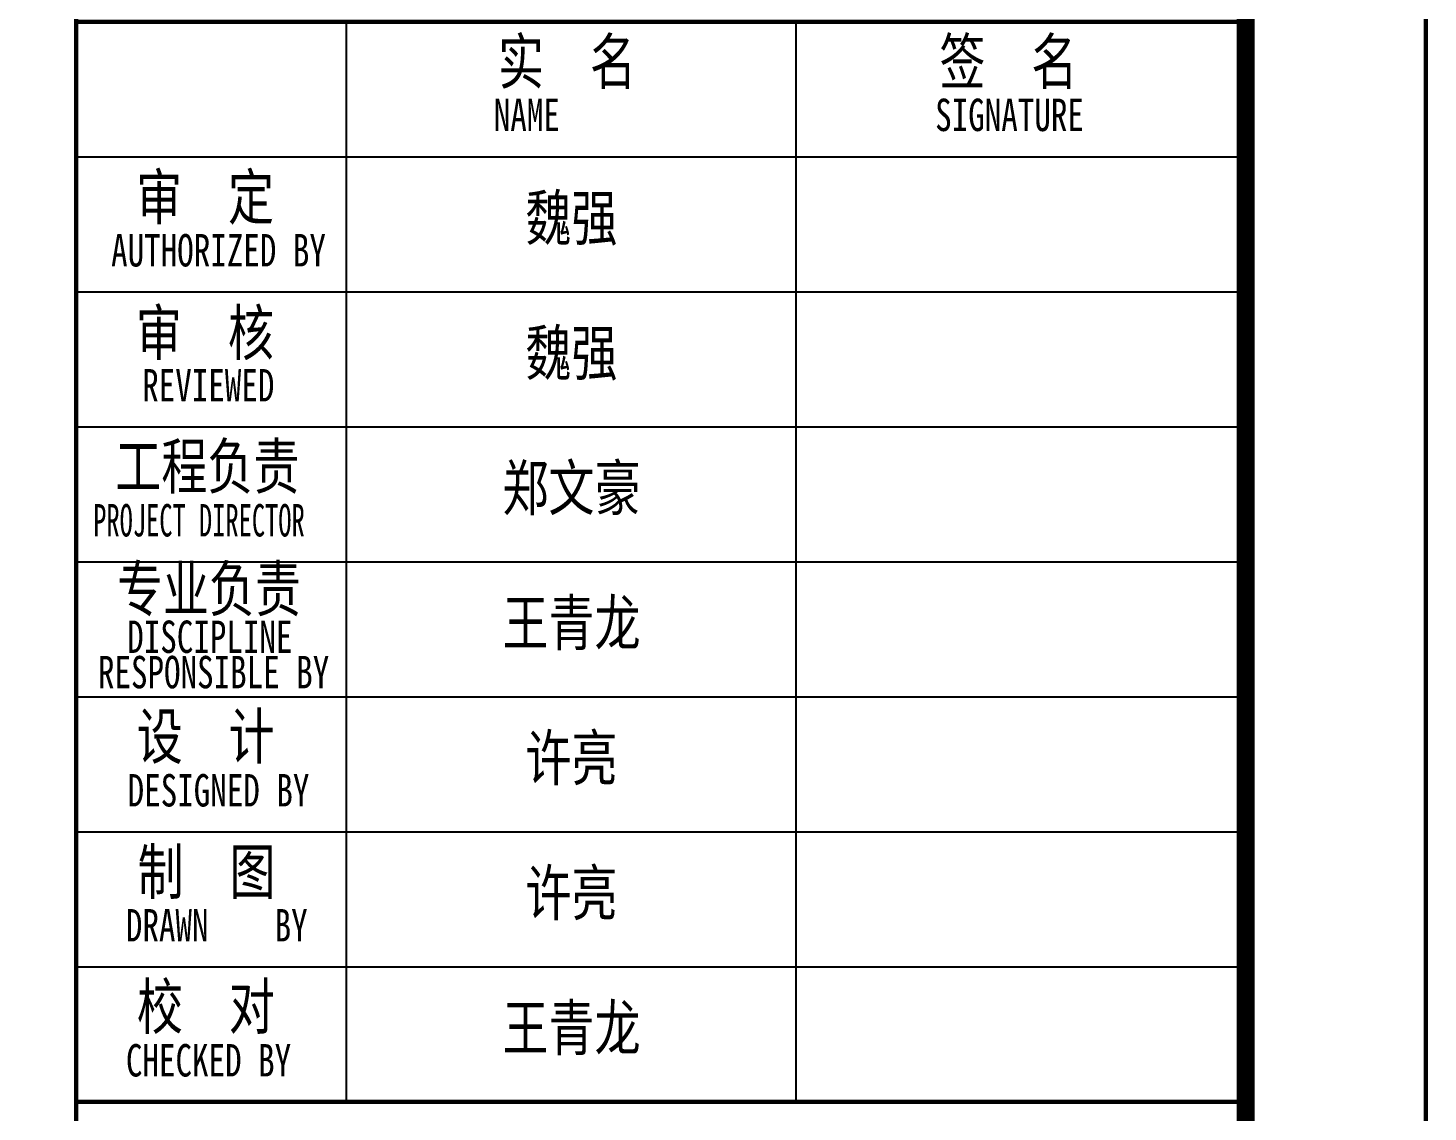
# Model space of a CAD drawing. Extents: x 1738711 to 2346805, y 1189731 to 2516152.
# Drawn here: x 2008565 to 2010899, y 1218933 to 1220740 of the extents above; entities that cross this region are included whole.
import ezdxf
from ezdxf.enums import TextEntityAlignment as Align

# ---------------------------------------------------------------- set-up
doc = ezdxf.new("R2010")
doc.units = 0
doc.header["$LTSCALE"] = 1000
doc.header["$MEASUREMENT"] = 0
doc.layers.add('TK', color=4, linetype='Continuous')
doc.styles.add('宋体', font='SIMSUN.TTF', dxfattribs={"width": 0.75})

# ---------------------------------------------------------------- blocks, each defined once
blk = doc.blocks.new('hjashrtahreahe')
at = {"layer": 'TK', "color": 7}
for p, q in [((78100, 9550), (78100, 3550)), ((80600, 9550), (80600, 3550)), ((76600, 8800), (83100, 8800)), ((76600, 8050), (83100, 8050)), ((76600, 7300), (83100, 7300)), ((76600, 6550), (83100, 6550)), ((76600, 5800), (83100, 5800)), ((76600, 5050), (83100, 5050)), ((76600, 4300), (83100, 4300))]:
    blk.add_line(p, q, dxfattribs=at)
at = {"layer": 'TK', "color": 7, "const_width": 25}
for points in [[(0, 59400), (84100, 59400), (84100, 0), (0, 0)], [(76600, 3550), (83100, 3550), (83100, 1000), (76600, 1000)]]:
    blk.add_lwpolyline(points, close=True, dxfattribs=at)
at = {"layer": 'TK', "color": 3, "const_width": 100}
blk.add_lwpolyline([(2500, 1000), (2500, 58400), (83100, 58400), (83100, 1000)], close=True, dxfattribs=at)
at = {"layer": 'TK', "color": 7, "const_width": 25}
for points in [[(76600, 58400), (76600, 1000)], [(76600, 3550), (76600, 9550), (83100, 9550), (83100, 3550)], [(83100, 3550), (76600, 3550)]]:
    blk.add_lwpolyline(points, dxfattribs=at)
at = {"layer": 'TK', "color": 7, "style": '宋体'}
for s, height, width, p in [('实  名', 250, 0.75, (78944.4, 9204.3)), ('签  名', 250, 0.75, (81397.3, 9204.3)), ('NAME', 180, 0.75, (78920.9, 8943)), ('SIGNATURE', 180, 0.75, (81373.7, 8943)), ('审  定', 250, 0.75, (76933.3, 8451.2)), ('AUTHORIZED BY', 180, 0.75, (76794.3, 8190.7)), ('审  核', 250, 0.75, (76932.4, 7697.7)), ('REVIEWED', 180, 0.75, (76967.1, 7440.7)), ('工程负责', 250, 0.75, (76817.7, 6955.6)), ('PROJECT DIRECTOR', 180, 0.6, (76694.8, 6690.7)), ('专业负责', 250, 0.75, (76826.7, 6274.8)), ('DISCIPLINE', 180, 0.75, (76883.8, 6043.6)), ('RESPONSIBLE BY', 180, 0.75, (76721.1, 5847.3)), ('设  计', 250, 0.75, (76936.9, 5455.3)), (' DESIGNED BY', 180, 0.75, (76794.3, 5190.7)), ('制  图', 250, 0.75, (76941.5, 4703.3)), ('DRAWN    BY', 180, 0.75, (76876.5, 4440.7)), ('校  对', 250, 0.75, (76937.5, 3954.5)), ('CHECKED BY', 180, 0.75, (76876.7, 3690.7))]:
    blk.add_text(s, height=height, dxfattribs=dict(at, width=width)).set_placement(p)
at = {"layer": 'TK', "style": '宋体', "width": 0.75}
for tag, height, p in [('项目负责人', 350, (6002.9, 57088.7)), ('专业负责人', 350, (6002.9, 56223.7)), ('设计人', 350, (6002.9, 55419.4)), ('版号1', 250, (77303.9, 22193.4)), ('时间1', 250, (82405.3, 22193.4)), ('版号2', 250, (77303.9, 21593.4)), ('时间2', 250, (82405.3, 21593.4)), ('版号3', 250, (77303.9, 20993.4)), ('时间3', 250, (82405.3, 20993.4)), ('建筑会签', 0.0001, (78977.9, 2403.2)), ('电气会签', 0.0001, (82127.9, 2403.2)), ('结构会签', 0.0001, (78977.9, 1803.2)), ('暖通会签', 0.0001, (82127.9, 1803.2)), ('给排水会签', 0.0001, (78977.9, 1249.5)), ('智能化会签', 0.0001, (82127.9, 1249.5))]:
    blk.add_attdef(tag, text='', height=height, dxfattribs=at).set_placement(p, align=Align.CENTER)
for tag, p in [('合作设计单位', (80815.9, 48985.9)), ('版号说明1', (79853.9, 22318.2)), ('版号说明2', (79853.9, 21718.2)), ('版号说明3', (79853.9, 21118.2)), ('浙江绿储科技有限公司', (80545.2, 16035.9)), ('百兆瓦级集中式熔盐储能关键', (80545.2, 14953.2)), ('设备研发及制造基地项目', (80545.2, 14603.3)), ('1#研发楼', (80545.2, 13635.9)), ('图名', (80545.2, 12435.9)), ('工程编号', (78977.9, 11460.9)), ('子项编号', (82127.9, 11460.9)), ('建筑', (78977.9, 10710.9)), ('图号', (82127.9, 10710.9)), ('施工图', (78977.9, 9960.9)), ('2023.03', (82127.9, 9960.9)), ('审定', (79352.9, 8460.9)), ('审核', (79352.9, 7710.9)), ('工程负责', (79352.9, 6960.9)), ('专业负责', (79352.9, 6210.9)), ('设计', (79352.9, 5460.9)), ('制图', (79352.9, 4710.9)), ('校对', (79352.9, 3960.9))]:
    blk.add_attdef(tag, text='', height=250, dxfattribs=at).set_placement(p, align=Align.MIDDLE_CENTER)

msp = doc.modelspace()

# ---------------------------------------------------------------- block references
ref = msp.add_blockref('hjashrtahreahe', (1985665.7, 1217885), dxfattribs=dict(xscale=0.3, yscale=0.3, zscale=0.3))
ref.add_attrib('校对', '王青龙', dxfattribs={"layer": 'TK', "height": 75, "style": '宋体', "width": 0.75}).set_placement((2009471.5, 1219073.3), align=Align.MIDDLE_CENTER)
ref.add_attrib('制图', '许亮', dxfattribs={"layer": 'TK', "height": 75, "style": '宋体', "width": 0.75}).set_placement((2009471.5, 1219298.3), align=Align.MIDDLE_CENTER)
ref.add_attrib('设计', '许亮', dxfattribs={"layer": 'TK', "height": 75, "style": '宋体', "width": 0.75}).set_placement((2009471.5, 1219523.3), align=Align.MIDDLE_CENTER)
ref.add_attrib('专业负责', '王青龙', dxfattribs={"layer": 'TK', "height": 75, "style": '宋体', "width": 0.75}).set_placement((2009471.5, 1219748.3), align=Align.MIDDLE_CENTER)
ref.add_attrib('工程负责', '郑文豪', dxfattribs={"layer": 'TK', "height": 75, "style": '宋体', "width": 0.75}).set_placement((2009471.5, 1219973.3), align=Align.MIDDLE_CENTER)
ref.add_attrib('审核', '魏强', dxfattribs={"layer": 'TK', "height": 75, "style": '宋体', "width": 0.75}).set_placement((2009471.5, 1220198.3), align=Align.MIDDLE_CENTER)
ref.add_attrib('审定', '魏强', dxfattribs={"layer": 'TK', "height": 75, "style": '宋体', "width": 0.75}).set_placement((2009471.5, 1220423.3), align=Align.MIDDLE_CENTER)

doc.saveas('drawing.dxf')
